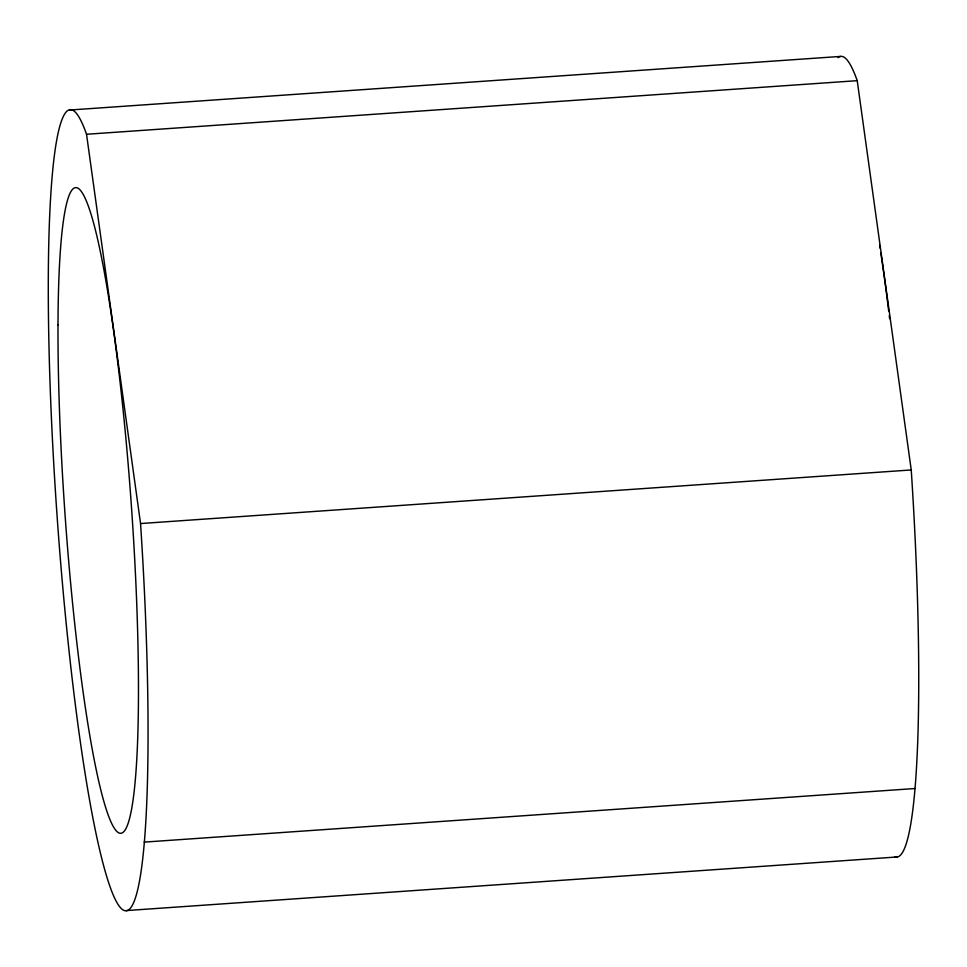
<?xml version="1.0" encoding="UTF-8"?>
<svg xmlns="http://www.w3.org/2000/svg" width="967" height="967" viewBox="0 0 967 967"><rect width="100%" height="100%" fill="white"/><g stroke="black" fill="none" stroke-linecap="round" stroke-linejoin="round"><path stroke-width="1.45" d="M69.842 110.02L840.528 56.424M86.534 134.268L140.553 523.546A401.293 41.412 86 0 1 119.69 906.756A401.293 41.412 86 0 1 51.215 413.332A401.293 41.412 86 0 1 86.534 134.268L857.221 80.672L911.24 469.95A401.293 41.412 86 0 1 894.826 856.75M140.553 523.546L911.24 469.95M144.204 842.112L914.879 788.528M126.302 910.576L896.977 856.98M838.087 57.633A401.293 41.412 86 0 1 857.221 80.672M879.571 245.122A323.619 33.398 86 0 1 880.043 248.156M880.768 252.774A323.619 33.398 86 0 1 888.709 311.193M889.253 315.677A323.619 33.398 86 0 1 889.604 318.687M57.996 324.839A323.619 33.398 86 0 0 117.333 831.874A323.619 33.398 86 0 0 119.146 374.132A323.619 33.398 86 0 0 57.996 324.839"/></g></svg>
